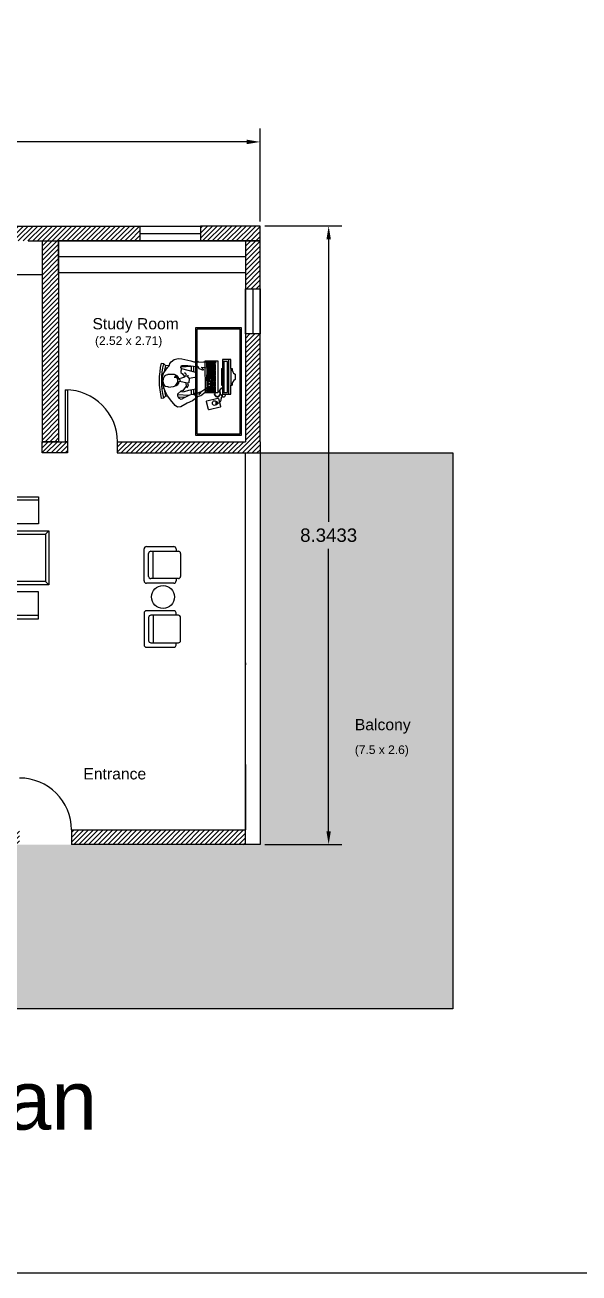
# Model space of a CAD drawing. Header units: inches. Extents: x 36.2 to 74.1, y 18.2 to 51.9.
# Drawn here: x 50.97 to 58.45, y 18.23 to 35.07 of the extents above; entities that cross this region are included whole.
import ezdxf

# ---------------------------------------------------------------- set-up
doc = ezdxf.new("R2010")
doc.units = ezdxf.units.IN
doc.header["$MEASUREMENT"] = 0
doc.layers.add('Doors', color=12, linetype='Continuous')
doc.layers.add('Windows', color=170, linetype='Continuous')
doc.styles.get("Standard").update_dxf_attribs({"font": 'arial.ttf'})
doc.dimstyles.get("Standard").update_dxf_attribs({"dimtxt": 0.18, "dimasz": 0.18, "dimexe": 0.18, "dimexo": 0.0625, "dimgap": 0.09, "dimtad": 0, "dimtih": 1, "dimtoh": 1, "dimdec": 4, "dimzin": 0, "dimdsep": 46, "dimtxsty": 'Standard', "dimcen": 0.09, "dimadec": 0, "dimazin": 0, "dimtfac": 1, "dimtdec": 4, "dimtofl": 0, "dimtmove": 0, "dimatfit": 3, "dimfxl": 1, "dimtolj": 1, "dimtzin": 0, "dimarcsym": 0})

# ---------------------------------------------------------------- blocks, each defined once
blk = doc.blocks.new('*D2')
at = {"color": 0, "lineweight": -2, "transparency": 16777216}
for p, q in [((41.072, 32.416), (41.072, 33.668)), ((54.142, 32.416), (54.142, 33.668)), ((41.252, 33.488), (47.083, 33.488)), ((53.962, 33.488), (48.131, 33.488))]:
    blk.add_line(p, q, dxfattribs=at)
at = {"color": 0, "transparency": 16777216}
for points in [[(41.252, 33.518), (41.252, 33.458), (41.072, 33.488)], [(53.962, 33.518), (53.962, 33.458), (54.142, 33.488)]]:
    blk.add_solid(points, dxfattribs=at)
at = {"layer": 'Defpoints', "color": 0, "transparency": 16777216}
for p in [(54.142, 33.488), (41.072, 32.354), (54.142, 32.354)]:
    blk.add_point(p, dxfattribs=at)
at = {"color": 0, "transparency": 16777216, "insert": (47.607, 33.488), "char_height": 0.18, "attachment_point": 5}
blk.add_mtext('\\A1;13.0702', dxfattribs=at)
blk = doc.blocks.new('*D3')
at = {"color": 0, "lineweight": -2, "transparency": 16777216}
for p, q in [((54.205, 32.354), (55.247, 32.354)), ((55.067, 32.174), (55.067, 28.364)), ((55.067, 24.19), (55.067, 28)), ((54.205, 24.01), (55.247, 24.01))]:
    blk.add_line(p, q, dxfattribs=at)
at = {"color": 0, "transparency": 16777216}
for points in [[(55.037, 32.174), (55.097, 32.174), (55.067, 32.354)], [(55.037, 24.19), (55.097, 24.19), (55.067, 24.01)]]:
    blk.add_solid(points, dxfattribs=at)
at = {"layer": 'Defpoints', "color": 0, "transparency": 16777216}
for p in [(54.142, 32.354), (54.142, 24.01), (55.067, 24.01)]:
    blk.add_point(p, dxfattribs=at)
at = {"color": 0, "transparency": 16777216, "insert": (55.067, 28.182), "char_height": 0.18, "attachment_point": 5}
blk.add_mtext('\\A1;8.3433', dxfattribs=at)
blk = doc.blocks.new('armchair 2')
for p, q in [((-779, 445), (-779, -222)), ((56, 501), (-723, 501)), ((-667, 334), (-667, -334)), ((-56, 389), (-612, 389)), ((0, -334), (0, 334)), ((111, -222), (111, 445)), ((779, -222), (779, 445)), ((834, 501), (1613, 501)), ((890, -334), (890, 334)), ((946, 389), (1502, 389)), ((1557, 334), (1557, -334)), ((1669, 445), (1669, -222)), ((0, 278), (-667, 278)), ((890, 278), (1557, 278)), ((-723, -278), (-667, -278)), ((0, -278), (56, -278)), ((890, -278), (834, -278)), ((1613, -278), (1557, -278)), ((-612, -389), (-56, -389)), ((1502, -389), (946, -389))]:
    blk.add_line(p, q)
blk.add_circle((445, 39), 278)
for centre, start, end in [((-723, 445), 90, 180), ((-612, 334), 90, 180), ((-56, 334), 0, 90), ((56, 445), 0, 90), ((834, 445), 90, 180), ((946, 334), 90, 180), ((1502, 334), 0, 90), ((1613, 445), 0, 90), ((-723, -222), 180, 270), ((56, -222), 270, 0), ((834, -222), 180, 270), ((1613, -222), 270, 0), ((-612, -334), 180, 270), ((-56, -334), 270, 0), ((946, -334), 180, 270), ((1502, -334), 270, 0)]:
    blk.add_arc(centre, 55.6, start, end)
blk = doc.blocks.new('6 Person Rec 01')
for p, q in [((-854, 1463), (-854, 1868)), ((-350, 1950), (-400, 2000)), ((400, 2000), (350, 1950)), ((853, 1463), (853, 1868)), ((-854, 806), (-854, 1211)), ((853, 806), (853, 1211)), ((-854, 152), (-854, 556)), ((853, 152), (853, 556)), ((-400, 0), (-350, 50)), ((400, 0), (350, 50))]:
    blk.add_line(p, q)
for points in [[(-503, 1868), (-904, 1868), (-904, 1463), (-503, 1463)], [(-400, 2000), (400, 2000), (400, 0), (-400, 0)], [(-350, 1950), (350, 1950), (350, 50), (-350, 50)], [(503, 1868), (903, 1868), (903, 1463), (503, 1463)], [(-503, 1211), (-904, 1211), (-904, 806), (-503, 806)], [(503, 1211), (903, 1211), (903, 806), (503, 806)], [(-503, 556), (-904, 556), (-904, 152), (-503, 152)], [(503, 556), (903, 556), (903, 152), (503, 152)]]:
    blk.add_lwpolyline(points, close=True)

msp = doc.modelspace()

# ---------------------------------------------------------------- hatches: boundary and pattern name
h = msp.add_hatch()
h.set_pattern_fill('ANSI31', color=256, scale=0.37)
h.set_pattern_definition([(45, (0.5055, -1.34268), (-0.03270369, 0.03270369), [])])
h.paths.add_polyline_path([(44.90512, 25.97303), (46.1318, 25.97303), (46.1318, 26.17303), (44.90512, 26.17303), (44.90512, 26.53611), (44.70512, 26.53611), (44.70512, 26.46538), (44.70512, 24.2072), (44.10841, 24.2072), (44.10841, 24.01027), (46.2611, 24.01027), (46.2611, 24.2072), (44.90512, 24.2072)])
h.paths.add_polyline_path([(41.27217, 25.58221), (41.27217, 26.56551), (41.07217, 26.56551), (41.07217, 25.37208), (41.07217, 24.01027), (41.27217, 24.01027), (42.98865, 24.01027), (42.98865, 24.2072), (41.27217, 24.2072)])
h.paths.add_polyline_path([(48.4773, 32.3536), (42.99613, 32.3536), (41.07217, 32.3536), (41.07217, 32.1536), (44.70512, 32.1536), (45.26986, 32.1536), (47.45122, 32.1536), (48.01596, 32.1536), (48.4773, 32.1536)])
h.paths.add_polyline_path([(52.52352, 32.3536), (49.639, 32.3536), (49.639, 32.1536), (51.19888, 32.1536), (51.19888, 29.44158), (51.15515, 29.44158), (51.15515, 29.44226), (51.19795, 29.44226), (51.42235, 29.44226), (51.42235, 32.1536), (52.52352, 32.1536)])
h.paths.add_polyline_path([(54.14235, 32.3536), (53.33504, 32.3536), (53.33504, 32.1536), (54.14235, 32.1536)])
h.paths.add_polyline_path([(54.14235, 32.1536), (53.94235, 32.1536), (53.94235, 31.50607), (54.14235, 31.50607)])
h.paths.add_polyline_path([(54.14235, 30.89954), (53.94235, 30.89954), (53.94235, 29.44226), (52.21356, 29.44226), (52.21356, 29.29216), (53.94235, 29.29216), (54.14235, 29.29216), (54.14235, 29.44226)])
h.paths.add_polyline_path([(47.71298, 26.17303), (46.80352, 26.17303), (46.80352, 25.97303), (46.8318, 25.97303), (47.269, 25.97303), (47.269, 24.2072), (46.89947, 24.2072), (46.89947, 24.01027), (48.76877, 24.01027), (48.76877, 24.2072), (47.50939, 24.2072), (47.50939, 25.97303), (47.71298, 25.97303)])
h.paths.add_polyline_path([(47.65122, 30.14783), (47.65122, 32.1536), (47.45122, 32.1536), (47.45122, 30.20168), (47.45122, 30.05533), (47.45122, 29.94783), (47.45122, 29.03671), (47.45122, 27.73408), (47.65122, 27.73408), (47.65122, 29.03671)], flags=17)
h.paths.add_polyline_path([(44.90512, 27.565), (44.70512, 27.565), (44.70512, 27.20783), (44.90512, 27.20783)])
h.paths.add_polyline_path([(50.89469, 24.01027), (50.89469, 24.2072), (50.39774, 24.2072), (50.39774, 25.97303), (50.39774, 26.17303), (48.3847, 26.17303), (48.3847, 25.97303), (50.19774, 25.97303), (50.19774, 24.2072), (49.65678, 24.2072), (49.65678, 24.01027)])
h.paths.add_polyline_path([(51.59469, 24.2072), (51.59469, 24.01027), (53.94235, 24.01027), (53.94235, 24.2072)])
at = {"true_color": 0xafd9aa}
h = msp.add_hatch(color=9, dxfattribs=at)
h.dxf.hatch_style = 1
h.paths.add_polyline_path([(56.74235, 29.29216), (54.14235, 29.29216), (54.14235, 24.01027), (53.94235, 24.01027), (48.14235, 24.01027), (48.14235, 21.79216), (56.74235, 21.79216)])
h.paths.add_polyline_path([(54.63851, 27.99525), (55.49762, 27.99525), (55.49762, 28.36617), (54.63851, 28.36617)], flags=24)
at = {"layer": 'Doors'}
h = msp.add_hatch(dxfattribs=at)
h.set_pattern_fill('ANSI31', color=0, scale=0.36)
h.set_pattern_definition([(45, (0.5055, 2.088256), (-0.031819805, 0.031819805), [])])
h.paths.add_polyline_path([(51.544, 29.29216), (51.544, 29.44226), (51.19795, 29.44226), (51.19795, 29.29216)])

# ---------------------------------------------------------------- linework, layer by layer
for p, q in [((54.14235, 32.3536), (53.33504, 32.3536)), ((54.14235, 32.1536), (54.14235, 32.3536)), ((51.19795, 32.1536), (51.19795, 29.44226)), ((53.94235, 32.1536), (53.94235, 29.44226)), ((53.94235, 31.93715), (51.42235, 31.93715)), ((50.81186, 31.70049), (51.19795, 31.70049)), ((52.80658, 30.5044), (52.83674, 30.49737)), ((52.83674, 30.49737), (52.86283, 30.47203)), ((52.86283, 30.47203), (52.91811, 30.47581)), ((52.91811, 30.47581), (52.92397, 30.50069)), ((52.92397, 30.50069), (52.94171, 30.52348)), ((52.94171, 30.52348), (52.98255, 30.55438)), ((52.98255, 30.55438), (53.03563, 30.56465)), ((53.03563, 30.56465), (53.08536, 30.56177)), ((53.07209, 30.44681), (53.08096, 30.47326)), ((53.08096, 30.47326), (53.16511, 30.47071)), ((53.08536, 30.56177), (53.20776, 30.53616)), ((53.20776, 30.53616), (53.2477, 30.51967)), ((53.2477, 30.51967), (53.27442, 30.52159)), ((53.27918, 30.48535), (53.29736, 30.51786)), ((53.28485, 30.46639), (53.27918, 30.48535)), ((53.30339, 30.52367), (53.27994, 30.52199)), ((53.30845, 30.51328), (53.30339, 30.52367)), ((53.37714, 30.51607), (53.30845, 30.51328)), ((53.43314, 30.51579), (53.37714, 30.51607)), ((53.40208, 30.53274), (53.57252, 30.53302)), ((53.40278, 30.10313), (53.40208, 30.53274)), ((53.51112, 30.51979), (53.42321, 30.51964)), ((53.42321, 30.51964), (53.42363, 30.25871)), ((53.42434, 30.51872), (53.43967, 30.51875)), ((53.42441, 30.47731), (53.42434, 30.51872)), ((53.42438, 30.49704), (53.43971, 30.49707)), ((53.45765, 30.47793), (53.42441, 30.47731)), ((53.42441, 30.47536), (53.43974, 30.47539)), ((53.42445, 30.45562), (53.42441, 30.47536)), ((53.43881, 30.49684), (53.43314, 30.51579)), ((53.44569, 30.49088), (53.43881, 30.49684)), ((53.43967, 30.51875), (53.43978, 30.45565)), ((53.45769, 30.51872), (53.4423, 30.5187)), ((53.4423, 30.5187), (53.44236, 30.48002)), ((53.44235, 30.46257), (53.44232, 30.47791)), ((53.44236, 30.48002), (53.45775, 30.48005)), ((53.44876, 30.4782), (53.44569, 30.49088)), ((53.46024, 30.46827), (53.44876, 30.4782)), ((53.45775, 30.48005), (53.45769, 30.51872)), ((53.45771, 30.44522), (53.46022, 30.48634)), ((53.47551, 30.51878), (53.4601, 30.51875)), ((53.4601, 30.51875), (53.46015, 30.48813)), ((53.46015, 30.48813), (53.47556, 30.48816)), ((53.46022, 30.48634), (53.47556, 30.48637)), ((53.47556, 30.48816), (53.47551, 30.51878)), ((53.47556, 30.48637), (53.47758, 30.46028)), ((53.47753, 30.49299), (53.49286, 30.49301)), ((53.47756, 30.47765), (53.47753, 30.49299)), ((53.49289, 30.47768), (53.47756, 30.47765)), ((53.49272, 30.51881), (53.47757, 30.51878)), ((53.47757, 30.51878), (53.47761, 30.49485)), ((53.47761, 30.49485), (53.49276, 30.49487)), ((53.49276, 30.49487), (53.49272, 30.51881)), ((53.49297, 30.42555), (53.49481, 30.51876)), ((53.49481, 30.51876), (53.51014, 30.51878)), ((53.51016, 30.50345), (53.49483, 30.50343)), ((53.49483, 30.50138), (53.51017, 30.50141)), ((53.49486, 30.48401), (53.51019, 30.48403)), ((53.51014, 30.51878), (53.51019, 30.48608)), ((53.51019, 30.48403), (53.51022, 30.4687)), ((53.51155, 30.25886), (53.51112, 30.51979)), ((53.52, 30.51982), (53.53738, 30.51985)), ((53.52003, 30.50245), (53.52, 30.51982)), ((53.53741, 30.50248), (53.52003, 30.50245)), ((53.53747, 30.48511), (53.52009, 30.48509)), ((53.52009, 30.48509), (53.52021, 30.41558)), ((53.52103, 30.5188), (53.53636, 30.51883)), ((53.52105, 30.50347), (53.52103, 30.5188)), ((53.53638, 30.5035), (53.52105, 30.50347)), ((53.52114, 30.48405), (53.53647, 30.48408)), ((53.52125, 30.41659), (53.52114, 30.48405)), ((53.53636, 30.51883), (53.53638, 30.5035)), ((53.53647, 30.48408), (53.53658, 30.41662)), ((53.53738, 30.51985), (53.53741, 30.50248)), ((53.53759, 30.41561), (53.53747, 30.48511)), ((53.57252, 30.53302), (53.57322, 30.10341)), ((53.65074, 30.52727), (53.65142, 30.10941)), ((53.71285, 30.5538), (53.71362, 30.08309)), ((52.83636, 30.37178), (52.82031, 30.32545)), ((52.82031, 30.32545), (52.82218, 30.23954)), ((52.84831, 30.32531), (52.83333, 30.29412)), ((52.86954, 30.41934), (52.83636, 30.37178)), ((52.87309, 30.34), (52.84831, 30.32531)), ((52.86494, 30.44113), (52.89318, 30.44306)), ((52.91572, 30.46568), (52.86954, 30.41934)), ((52.89206, 30.34567), (52.87309, 30.34)), ((52.89802, 30.35255), (52.89206, 30.34567)), ((52.92847, 30.34828), (52.89802, 30.35255)), ((52.91713, 30.47164), (52.91572, 30.46568)), ((52.98405, 30.34861), (52.92847, 30.34828)), ((53.00987, 30.32558), (52.98145, 30.31627)), ((52.98145, 30.31627), (53.01078, 30.31293)), ((53.02211, 30.33351), (52.98405, 30.34861)), ((52.99591, 30.34274), (53.00987, 30.32558)), ((53.01078, 30.31293), (53.0228, 30.29744)), ((53.0388, 30.31104), (53.02211, 30.33351)), ((53.02839, 30.31837), (53.0376, 30.29142)), ((53.04502, 30.28796), (53.0388, 30.31104)), ((53.04615, 30.29867), (53.08653, 30.30587)), ((53.07365, 30.39529), (53.07075, 30.37572)), ((53.07075, 30.37572), (53.09569, 30.35816)), ((53.08633, 30.42847), (53.07209, 30.44681)), ((53.08006, 30.42587), (53.07365, 30.39529)), ((53.075, 30.45548), (53.21257, 30.46488)), ((53.27465, 30.37945), (53.08633, 30.42847)), ((53.08653, 30.30587), (53.12432, 30.31935)), ((53.09569, 30.35816), (53.11498, 30.32943)), ((53.13868, 30.3591), (53.12246, 30.37514)), ((53.12432, 30.31935), (53.12998, 30.33051)), ((53.12998, 30.33051), (53.15124, 30.33419)), ((53.1465, 30.3403), (53.13868, 30.3591)), ((53.15124, 30.33419), (53.18201, 30.29553)), ((53.16511, 30.47071), (53.28231, 30.45762)), ((53.16563, 30.31371), (53.1722, 30.34215)), ((53.2585, 30.30963), (53.18614, 30.29798)), ((53.21257, 30.46408), (53.21268, 30.39558)), ((53.24355, 30.46195), (53.24367, 30.38752)), ((53.27476, 30.31316), (53.2585, 30.30963)), ((53.27453, 30.45849), (53.27511, 30.10195)), ((53.28231, 30.45762), (53.30128, 30.46329)), ((53.30128, 30.46329), (53.31429, 30.43196)), ((53.31429, 30.43196), (53.36525, 30.41196)), ((53.35453, 30.44131), (53.35391, 30.44987)), ((53.35391, 30.44987), (53.44495, 30.44135)), ((53.37978, 30.41946), (53.35453, 30.44131)), ((53.36525, 30.41196), (53.3781, 30.41288)), ((53.3781, 30.41288), (53.37978, 30.41946)), ((53.43978, 30.45565), (53.42445, 30.45562)), ((53.43979, 30.45355), (53.42448, 30.45352)), ((53.42448, 30.45352), (53.42465, 30.34944)), ((53.42462, 30.34763), (53.43995, 30.34765)), ((53.42469, 30.30622), (53.42462, 30.34763)), ((53.42465, 30.34944), (53.43996, 30.34947)), ((53.43998, 30.32792), (53.42465, 30.32789)), ((53.42466, 30.32596), (53.43999, 30.32598)), ((53.44002, 30.30624), (53.42469, 30.30622)), ((53.42469, 30.30418), (53.45793, 30.30622)), ((53.43996, 30.34947), (53.43979, 30.45355)), ((53.43995, 30.34765), (53.44002, 30.30624)), ((53.44002, 30.3042), (53.44006, 30.27995)), ((53.45768, 30.4626), (53.44235, 30.46257)), ((53.44238, 30.4452), (53.44235, 30.46053)), ((53.45771, 30.44522), (53.44238, 30.4452)), ((53.44238, 30.44315), (53.45771, 30.44318)), ((53.45774, 30.42785), (53.4424, 30.42782)), ((53.44244, 30.4084), (53.45777, 30.40843)), ((53.45779, 30.39309), (53.44246, 30.39307)), ((53.44255, 30.34094), (53.44246, 30.39103)), ((53.45782, 30.37572), (53.44249, 30.37569)), ((53.45785, 30.35834), (53.44252, 30.35832)), ((53.45788, 30.34097), (53.44255, 30.34094)), ((53.4426, 30.30619), (53.44255, 30.3389)), ((53.45791, 30.32359), (53.44257, 30.32357)), ((53.44301, 30.30421), (53.44268, 30.25985)), ((53.45785, 30.30423), (53.44301, 30.30421)), ((53.44403, 30.45419), (53.46498, 30.46216)), ((53.44495, 30.44135), (53.44403, 30.45419)), ((53.45771, 30.44318), (53.45793, 30.30622)), ((53.45785, 30.3563), (53.45788, 30.34097)), ((53.45789, 30.27752), (53.45785, 30.30423)), ((53.46498, 30.46216), (53.46024, 30.46827)), ((53.47558, 30.47104), (53.46025, 30.47101)), ((53.46025, 30.46897), (53.47558, 30.46899)), ((53.46028, 30.45159), (53.47561, 30.45162)), ((53.46031, 30.43626), (53.46028, 30.45159)), ((53.47564, 30.43628), (53.46031, 30.43626)), ((53.46051, 30.31258), (53.46031, 30.43626)), ((53.47567, 30.41891), (53.46033, 30.41888)), ((53.46034, 30.41684), (53.47567, 30.41686)), ((53.47569, 30.40153), (53.46036, 30.40151)), ((53.47572, 30.38416), (53.46039, 30.38413)), ((53.46042, 30.36471), (53.47575, 30.36474)), ((53.47578, 30.34941), (53.46045, 30.34938)), ((53.47581, 30.33203), (53.46048, 30.332)), ((53.46053, 30.29725), (53.46051, 30.31258)), ((53.47558, 30.46899), (53.47578, 30.34941)), ((53.47578, 30.34941), (53.47581, 30.32998)), ((53.47581, 30.32998), (53.47787, 30.28652)), ((53.49314, 30.31925), (53.47632, 30.31922)), ((53.49292, 30.4603), (53.47758, 30.46028)), ((53.47759, 30.45823), (53.49292, 30.45826)), ((53.49294, 30.44293), (53.47761, 30.4429)), ((53.49297, 30.42555), (53.47764, 30.42553)), ((53.493, 30.40818), (53.47767, 30.40815)), ((53.47767, 30.40611), (53.493, 30.40613)), ((53.49303, 30.3908), (53.4777, 30.39078)), ((53.49306, 30.37342), (53.47773, 30.3734)), ((53.49308, 30.35605), (53.47775, 30.35602)), ((53.47776, 30.35398), (53.49309, 30.354)), ((53.47781, 30.32127), (53.47776, 30.35398)), ((53.47778, 30.3366), (53.49312, 30.33663)), ((53.49314, 30.3213), (53.47781, 30.32127)), ((53.49298, 30.42351), (53.49509, 30.34705)), ((53.49306, 30.37138), (53.49308, 30.35605)), ((53.49309, 30.354), (53.49314, 30.3213)), ((53.49314, 30.31925), (53.4932, 30.28654)), ((53.49489, 30.46663), (53.51022, 30.46666)), ((53.51025, 30.45133), (53.49492, 30.4513)), ((53.49492, 30.44926), (53.51025, 30.44928)), ((53.51028, 30.43395), (53.49494, 30.43392)), ((53.49497, 30.41655), (53.49495, 30.43188)), ((53.5103, 30.41657), (53.49497, 30.41655)), ((53.49498, 30.4145), (53.51031, 30.41453)), ((53.495, 30.39917), (53.49498, 30.4145)), ((53.51033, 30.3992), (53.495, 30.39917)), ((53.495, 30.39713), (53.51034, 30.39715)), ((53.49503, 30.37975), (53.51036, 30.37978)), ((53.51039, 30.36445), (53.49506, 30.36442)), ((53.49506, 30.36238), (53.51039, 30.3624)), ((53.49509, 30.345), (53.51042, 30.34503)), ((53.49517, 30.29492), (53.49509, 30.345)), ((53.49512, 30.32763), (53.51045, 30.32765)), ((53.51047, 30.31232), (53.49514, 30.31229)), ((53.49515, 30.31025), (53.51048, 30.31027)), ((53.51022, 30.46666), (53.51028, 30.43395)), ((53.51028, 30.43191), (53.51033, 30.3992)), ((53.51042, 30.34503), (53.51045, 30.32969)), ((53.51045, 30.32765), (53.51047, 30.31232)), ((53.51048, 30.31027), (53.5105, 30.29494)), ((53.52021, 30.41558), (53.53759, 30.41561)), ((53.5376, 30.4062), (53.52022, 30.40617)), ((53.52022, 30.40617), (53.52033, 30.33667)), ((53.52033, 30.33667), (53.53771, 30.3367)), ((53.53773, 30.32849), (53.52035, 30.32846)), ((53.52035, 30.32846), (53.52046, 30.25895)), ((53.53649, 30.46874), (53.52116, 30.46872)), ((53.53652, 30.45137), (53.52119, 30.45134)), ((53.52122, 30.43192), (53.53655, 30.43195)), ((53.53658, 30.41662), (53.52125, 30.41659)), ((53.52127, 30.40514), (53.5366, 30.40516)), ((53.52132, 30.37243), (53.52127, 30.40514)), ((53.53662, 30.38983), (53.52129, 30.38981)), ((53.53665, 30.37246), (53.52132, 30.37243)), ((53.52137, 30.33768), (53.52132, 30.37039)), ((53.53668, 30.35508), (53.52135, 30.35505)), ((53.53671, 30.3377), (53.52137, 30.33768)), ((53.52139, 30.32742), (53.53672, 30.32745)), ((53.52142, 30.31209), (53.52139, 30.32742)), ((53.52142, 30.31005), (53.53675, 30.31007)), ((53.52144, 30.29471), (53.52142, 30.31005)), ((53.5366, 30.40516), (53.53665, 30.37246)), ((53.53665, 30.37041), (53.53671, 30.3377)), ((53.53672, 30.32745), (53.53678, 30.29474)), ((53.53771, 30.3367), (53.5376, 30.4062)), ((53.53784, 30.25898), (53.53773, 30.32849)), ((53.62023, 30.42981), (53.63528, 30.42984)), ((53.62023, 30.42981), (53.6206, 30.20677)), ((53.63528, 30.42984), (53.63584, 30.08296)), ((53.74566, 30.43002), (53.76476, 30.43005)), ((53.74566, 30.43002), (53.74602, 30.21026)), ((53.80362, 30.35355), (53.80374, 30.28363)), ((52.82218, 30.23954), (52.8323, 30.18864)), ((52.83333, 30.29412), (52.82937, 30.25941)), ((52.82937, 30.25941), (52.83856, 30.22135)), ((52.8323, 30.18864), (52.85359, 30.13209)), ((52.83856, 30.22135), (52.8577, 30.19477)), ((52.8577, 30.19477), (52.89274, 30.18653)), ((52.89274, 30.18653), (52.90574, 30.18531)), ((52.90574, 30.18531), (52.90605, 30.18103)), ((52.90605, 30.18103), (52.93802, 30.18548)), ((52.93802, 30.18548), (52.97428, 30.19024)), ((52.97428, 30.19024), (53.01008, 30.20142)), ((53.0103, 30.21843), (52.99506, 30.2028)), ((53.01008, 30.20142), (53.03287, 30.21382)), ((53.02476, 30.2449), (53.0103, 30.21843)), ((53.0228, 30.29744), (53.02798, 30.27602)), ((53.02798, 30.27602), (53.02476, 30.2449)), ((53.03287, 30.21382), (53.04648, 30.23416)), ((53.04227, 30.24671), (53.03483, 30.22873)), ((53.06467, 30.28064), (53.04502, 30.28796)), ((53.04648, 30.23416), (53.04946, 30.25803)), ((53.04946, 30.25803), (53.06679, 30.27041)), ((53.15618, 30.23559), (53.05993, 30.25663)), ((53.06679, 30.27041), (53.06467, 30.28064)), ((53.11888, 30.15547), (53.09686, 30.13237)), ((53.14212, 30.19156), (53.11888, 30.15547)), ((53.11905, 30.12321), (53.18039, 30.13838)), ((53.13904, 30.23436), (53.14212, 30.19156)), ((53.17118, 30.20655), (53.15468, 30.16665)), ((53.17744, 30.23927), (53.15618, 30.23559)), ((53.16092, 30.22948), (53.17118, 30.20655)), ((53.18201, 30.29553), (53.17744, 30.23927)), ((53.18039, 30.13838), (53.27501, 30.15914)), ((53.21309, 30.14556), (53.2132, 30.07844)), ((53.24405, 30.15235), (53.24417, 30.08119)), ((53.39703, 30.14966), (53.35589, 30.12304)), ((53.41737, 30.16618), (53.39703, 30.14966)), ((53.3998, 30.11114), (53.44109, 30.16573)), ((53.4342, 30.17169), (53.416, 30.15532)), ((53.416, 30.15532), (53.41737, 30.16618)), ((53.44179, 30.2509), (53.42343, 30.25087)), ((53.42343, 30.25087), (53.42351, 30.19807)), ((53.42351, 30.19807), (53.44188, 30.1981)), ((53.51203, 30.18918), (53.42358, 30.18904)), ((53.42358, 30.18904), (53.4237, 30.118)), ((53.42363, 30.25871), (53.51155, 30.25886)), ((53.42473, 30.27993), (53.42469, 30.30418)), ((53.44006, 30.27995), (53.42473, 30.27993)), ((53.42473, 30.27817), (53.44007, 30.2782)), ((53.42476, 30.25985), (53.42473, 30.27817)), ((53.4401, 30.25988), (53.42476, 30.25985)), ((53.42493, 30.24951), (53.44027, 30.24953)), ((53.42496, 30.23418), (53.42493, 30.24951)), ((53.45798, 30.23219), (53.42496, 30.23418)), ((53.42496, 30.23213), (53.44029, 30.23216)), ((53.42502, 30.19942), (53.42496, 30.23213)), ((53.44032, 30.21683), (53.42499, 30.2168)), ((53.44035, 30.19945), (53.42502, 30.19942)), ((53.44069, 30.18748), (53.42534, 30.18746)), ((53.42534, 30.18746), (53.4254, 30.15466)), ((53.4254, 30.15466), (53.44074, 30.15469)), ((53.42543, 30.15265), (53.44076, 30.15268)), ((53.42545, 30.13732), (53.42543, 30.15265)), ((53.44078, 30.13734), (53.42545, 30.13732)), ((53.44109, 30.16573), (53.4342, 30.17169)), ((53.44007, 30.2782), (53.4401, 30.25988)), ((53.44035, 30.19945), (53.44179, 30.2509)), ((53.44074, 30.15469), (53.44069, 30.18748)), ((53.44182, 30.23318), (53.459, 30.23321)), ((53.45903, 30.21583), (53.44185, 30.21581)), ((53.44188, 30.1981), (53.44185, 30.21581)), ((53.44265, 30.27519), (53.45799, 30.27521)), ((53.458, 30.21685), (53.44267, 30.21683)), ((53.45801, 30.25988), (53.44268, 30.25985)), ((53.44274, 30.18743), (53.493, 30.18751)), ((53.44279, 30.15472), (53.44274, 30.18743)), ((53.44276, 30.17005), (53.49303, 30.17014)), ((53.49305, 30.1548), (53.44279, 30.15472)), ((53.44282, 30.13735), (53.44279, 30.15268)), ((53.49308, 30.13743), (53.44282, 30.13735)), ((53.44305, 30.27749), (53.45789, 30.27752)), ((53.45798, 30.23219), (53.458, 30.21685)), ((53.45799, 30.27521), (53.45801, 30.25988)), ((53.45807, 30.18746), (53.45809, 30.17212)), ((53.4581, 30.17008), (53.46039, 30.13738)), ((53.459, 30.23321), (53.45903, 30.21583)), ((53.47586, 30.29728), (53.46053, 30.29725)), ((53.46056, 30.29564), (53.4758, 30.29567)), ((53.46062, 30.25983), (53.46056, 30.2953)), ((53.4932, 30.25988), (53.46062, 30.25983)), ((53.4758, 30.29567), (53.47582, 30.28463)), ((53.47582, 30.28463), (53.49316, 30.28465)), ((53.51189, 30.25086), (53.47642, 30.2508)), ((53.47642, 30.2508), (53.4765, 30.19828)), ((53.4765, 30.19828), (53.51198, 30.19834)), ((53.47757, 30.24959), (53.4929, 30.24962)), ((53.47765, 30.19951), (53.47757, 30.24959)), ((53.4776, 30.23222), (53.51062, 30.23227)), ((53.47763, 30.21484), (53.49296, 30.21487)), ((53.49299, 30.19954), (53.47765, 30.19951)), ((53.47772, 30.15478), (53.47767, 30.18749)), ((53.47775, 30.1374), (53.47773, 30.15274)), ((53.47784, 30.30185), (53.49317, 30.30188)), ((53.4932, 30.28654), (53.47787, 30.28652)), ((53.4929, 30.24962), (53.49299, 30.19954)), ((53.493, 30.18751), (53.49305, 30.1548)), ((53.49306, 30.15276), (53.49308, 30.13743)), ((53.49316, 30.28465), (53.4932, 30.26022)), ((53.49515, 30.18752), (53.51049, 30.18754)), ((53.49518, 30.17218), (53.49515, 30.18752)), ((53.5105, 30.29494), (53.49517, 30.29492)), ((53.4952, 30.27754), (53.49517, 30.29287)), ((53.51051, 30.17221), (53.49518, 30.17218)), ((53.49526, 30.12006), (53.49518, 30.17014)), ((53.51053, 30.27757), (53.4952, 30.27754)), ((53.49523, 30.26017), (53.4952, 30.2755)), ((53.51054, 30.15483), (53.49521, 30.15481)), ((53.49521, 30.15276), (53.51054, 30.15279)), ((53.51056, 30.26019), (53.49523, 30.26017)), ((53.49526, 30.24962), (53.51059, 30.24965)), ((53.49532, 30.21487), (53.51065, 30.2149)), ((53.51067, 30.19956), (53.49534, 30.19954)), ((53.51049, 30.18754), (53.51057, 30.13746)), ((53.51051, 30.2929), (53.51056, 30.26019)), ((53.51059, 30.24965), (53.51062, 30.23432)), ((53.51062, 30.23227), (53.51064, 30.21694)), ((53.51065, 30.2149), (53.51067, 30.19956)), ((53.51198, 30.19834), (53.51189, 30.25086)), ((53.51215, 30.11815), (53.51203, 30.18918)), ((53.52046, 30.25895), (53.53784, 30.25898)), ((53.53785, 30.25083), (53.52046, 30.2508)), ((53.52046, 30.2508), (53.52054, 30.19853)), ((53.52054, 30.19853), (53.53793, 30.19856)), ((53.53795, 30.18899), (53.52056, 30.18897)), ((53.52056, 30.18897), (53.52067, 30.11805)), ((53.52145, 30.29267), (53.53678, 30.29269)), ((53.5215, 30.25996), (53.52145, 30.29267)), ((53.5368, 30.27736), (53.52147, 30.27734)), ((53.53683, 30.25999), (53.5215, 30.25996)), ((53.52152, 30.24967), (53.53685, 30.24969)), ((53.5216, 30.19958), (53.52152, 30.24967)), ((53.52155, 30.23229), (53.53688, 30.23231)), ((53.52157, 30.21491), (53.53691, 30.21494)), ((53.53693, 30.19961), (53.5216, 30.19958)), ((53.5297, 30.18353), (53.52719, 30.18352)), ((53.52719, 30.18352), (53.5272, 30.17546)), ((53.5272, 30.17546), (53.52972, 30.17547)), ((53.52974, 30.16087), (53.52723, 30.16087)), ((53.52723, 30.16087), (53.52724, 30.15281)), ((53.52724, 30.15281), (53.52975, 30.15281)), ((53.52978, 30.13724), (53.52726, 30.13724)), ((53.52726, 30.13724), (53.52728, 30.12918)), ((53.5297, 30.18353), (53.5297, 30.17547)), ((53.52975, 30.15281), (53.52974, 30.16087)), ((53.52979, 30.12918), (53.52978, 30.13724)), ((53.53678, 30.29269), (53.53683, 30.25999)), ((53.53685, 30.24969), (53.53693, 30.19961)), ((53.53793, 30.19856), (53.53785, 30.25083)), ((53.53806, 30.11808), (53.53795, 30.18899)), ((53.6206, 30.20677), (53.63564, 30.20679)), ((53.74603, 30.20697), (53.76512, 30.20701)), ((52.8375, 30.03278), (52.80736, 30.02566)), ((52.8635, 30.0582), (52.8375, 30.03278)), ((52.85359, 30.13209), (52.8836, 30.07401)), ((52.89697, 30.05602), (52.8635, 30.0582)), ((52.87616, 30.08841), (52.86551, 30.08911)), ((52.8836, 30.07401), (52.89381, 30.06027)), ((52.93366, 30.00663), (52.89697, 30.05602)), ((52.99489, 29.93359), (52.93366, 30.00663)), ((53.03109, 30.08892), (53.07162, 30.1241)), ((53.0311, 30.05881), (53.03109, 30.08892)), ((53.18002, 30.06865), (53.03109, 30.07834)), ((53.04396, 30.02962), (53.0311, 30.05881)), ((53.12364, 30.04128), (53.03632, 30.04696)), ((53.07534, 30.01251), (53.04396, 30.02962)), ((53.07162, 30.1241), (53.07942, 30.13542)), ((53.11449, 30.03684), (53.07534, 30.01251)), ((53.07942, 30.13542), (53.08493, 30.11861)), ((53.08493, 30.11861), (53.11905, 30.12321)), ((53.09686, 30.13237), (53.08814, 30.1339)), ((53.1873, 30.07219), (53.11449, 30.03684)), ((53.22941, 29.99563), (53.15645, 29.96242)), ((53.2254, 30.08138), (53.1873, 30.07219)), ((53.2407, 30.07818), (53.2254, 30.08138)), ((53.26413, 30.02179), (53.22941, 29.99563)), ((53.25691, 30.09226), (53.2407, 30.07818)), ((53.27557, 30.1022), (53.25691, 30.09226)), ((53.27523, 30.02876), (53.26413, 30.02179)), ((53.26487, 30.07132), (53.26992, 30.09104)), ((53.27467, 30.05481), (53.26487, 30.07132)), ((53.29227, 30.04962), (53.27467, 30.05481)), ((53.28506, 30.08998), (53.27557, 30.1022)), ((53.27839, 30.03075), (53.29503, 30.04122)), ((53.29944, 30.09962), (53.28506, 30.08998)), ((53.29503, 30.04122), (53.2964, 30.05207)), ((53.2964, 30.05207), (53.34275, 30.06616)), ((53.32024, 30.10972), (53.29944, 30.09962)), ((53.32039, 30.08623), (53.31597, 30.07173)), ((53.33294, 30.11278), (53.32024, 30.10972)), ((53.33489, 30.0971), (53.32039, 30.08623)), ((53.35589, 30.12304), (53.33294, 30.11278)), ((53.34195, 30.10524), (53.33489, 30.0971)), ((53.33605, 30.11137), (53.34195, 30.10524)), ((53.34275, 30.06616), (53.3998, 30.11114)), ((53.57322, 30.10341), (53.40278, 30.10313)), ((53.4237, 30.118), (53.51215, 30.11815)), ((53.49299, 30.13544), (53.4255, 30.13533)), ((53.4255, 30.13533), (53.42553, 30.12)), ((53.42553, 30.12), (53.49302, 30.12011)), ((53.45815, 30.12005), (53.45813, 30.13538)), ((53.49302, 30.12011), (53.49299, 30.13544)), ((53.49524, 30.13539), (53.51057, 30.13541)), ((53.5106, 30.12008), (53.49526, 30.12006)), ((53.51057, 30.13541), (53.5106, 30.12008)), ((53.52067, 30.11805), (53.53806, 30.11808)), ((53.52728, 30.12918), (53.52979, 30.12918)), ((53.02443, 29.91205), (52.99489, 29.93359)), ((53.06956, 29.91315), (53.02443, 29.91205)), ((53.15645, 29.96242), (53.06956, 29.91315)), ((53.54827, 29.9648), (53.57015, 29.96483)), ((53.57014, 29.96431), (53.57365, 29.96431)), ((53.57365, 29.96536), (53.57365, 29.96431)), ((52.21356, 29.44226), (52.21356, 29.29216)), ((54.14235, 29.44226), (54.14235, 29.29216)), ((52.21356, 29.29216), (53.94235, 29.29216)), ((53.94235, 25.08966), (53.94235, 24.2072)), ((54.14235, 25.08966), (54.14235, 24.01027)), ((51.59469, 24.2072), (51.59469, 24.01027)), ((51.59469, 24.2072), (53.94235, 24.2072))]:
    msp.add_line(p, q)
at = {"color": 2}
for p, q in [((54.14235, 29.29216), (56.74235, 29.29216)), ((56.74235, 29.29216), (56.74235, 21.79216)), ((56.74235, 21.79216), (48.14235, 21.79216))]:
    msp.add_line(p, q, dxfattribs=at)
for points in [[(36.19055, 51.90118), (74.1155, 51.90118), (74.1155, 18.22985), (36.19055, 18.22985)], [(51.42235, 32.1536), (53.94235, 32.1536), (53.94235, 31.72069), (51.42235, 31.72069)], [(53.27013, 29.53423), (53.88959, 29.53423), (53.88959, 30.97964), (53.27013, 30.97964)], [(53.28561, 29.54972), (53.8741, 29.54972), (53.8741, 30.96415), (53.28561, 30.96415)], [(53.64458, 30.1094), (53.70297, 30.10949), (53.70228, 30.52736), (53.6439, 30.52726)], [(53.63795, 30.35783), (53.63797, 30.34046), (53.64056, 30.34047), (53.64053, 30.35784)], [(53.63798, 30.33569), (53.63801, 30.31832), (53.64059, 30.31832), (53.64057, 30.3357)], [(53.63802, 30.31355), (53.63805, 30.29618), (53.64063, 30.29618), (53.6406, 30.31356)], [(53.63805, 30.29141), (53.63808, 30.27404), (53.64067, 30.27404), (53.64064, 30.29142)], [(51.19795, 29.44226), (51.544, 29.44226), (51.544, 29.29216), (51.19795, 29.29216)]]:
    msp.add_lwpolyline(points, close=True)
for points in [[(42.99613, 32.3536), (53.33504, 32.3536)], [(51.01186, 32.1536), (54.14235, 32.1536)], [(54.14235, 29.44226), (54.14235, 32.1536), (51.42235, 32.1536), (51.42235, 29.44226), (51.19795, 29.44226)], [(53.74566, 30.43002), (53.74546, 30.55385), (53.63508, 30.55367), (53.63528, 30.42984)], [(53.63584, 30.08296), (53.74623, 30.08314), (53.74603, 30.20697)], [(52.21356, 29.44226), (53.94235, 29.44226)], [(54.14235, 24.01027), (51.59469, 24.01027)]]:
    msp.add_lwpolyline(points)
for points in [[(53.52507, 30.10333, 1.46952062), (53.60314, 30.11154, -0.48821576), (53.63571, 30.16687)], [(53.53046, 30.10334, 1.50649159), (53.59845, 30.10938, -0.49467033), (53.6357, 30.17207)]]:
    msp.add_lwpolyline(points, format="xyb")
msp.add_lwpolyline([(53.58013, 30.02465), (53.60629, 29.92135, -0.41421356), (53.60068, 29.91194), (53.45376, 29.87473, -0.41421356), (53.44435, 29.88034), (53.41819, 29.98364, -0.41421356), (53.4238, 29.99304), (53.57072, 30.03025, -0.41421356)], format="xyb", close=True)
for centre, radius, start, end in [((53.82757, 30.26669), 1.0483, 166.893829, 193.292857), ((53.82757, 30.26669), 1.01732, 166.974594, 193.12493), ((53.82757, 30.26669), 0.98635, 168.056592, 172.830026), ((53.83498, 30.4176), 0.07132, 169.949574, 243.914894), ((52.83538, 30.16886), 0.00528, 232.07367, 292.383869), ((53.82757, 30.26669), 0.98635, 187.091446, 192.073542), ((53.83531, 30.21968), 0.07132, 116.271796, 190.237119), ((53.52191, 29.96475), 0.02765, 94.711281, 265.475409), ((53.45526, 29.96465), 0.09301, 345.530924, 14.655767), ((53.56573, 30.01398), 0.04977, 279.15718, 11.875117), ((53.64052, 30.0297), 0.02665, 117.849842, 191.875117), ((53.62724, 30.06923), 0.00858, 20.44906, 206.868063), ((53.64594, 30.0787), 0.02954, 206.868063, 8.426164), ((53.62089, 30.06686), 0.01537, 297.849842, 20.44906)]:
    msp.add_arc(centre, radius, start, end)
msp.add_ellipse((53.51714, 29.96475), major_axis=(-0.05301, -0.00009), ratio=0.52061284, start_param=1.61878589, end_param=4.66439942)
at = {"layer": 'Doors'}
for p, q in [((53.94235, 26.46138), (53.94235, 26.4331)), ((53.94235, 25.06138), (53.94235, 25.08966))]:
    msp.add_line(p, q, dxfattribs=at)
msp.add_lwpolyline([(51.51571, 29.44226), (51.51571, 30.14226), (51.544, 30.14226), (51.544, 29.44226)], close=True, dxfattribs=at)
for centre in [(51.51571, 29.44226), (50.89469, 24.2072)]:
    msp.add_arc(centre, 0.7, 0, 90, dxfattribs=at)
at = {"layer": 'Windows'}
for p, q in [((52.52352, 32.2536), (53.33504, 32.2536)), ((54.04235, 31.50607), (54.04235, 30.89954))]:
    msp.add_line(p, q, dxfattribs=at)
for points in [[(53.33504, 32.1536), (52.52352, 32.1536), (52.52352, 32.3536), (53.33504, 32.3536)], [(53.94235, 31.50607), (54.14235, 31.50607), (54.14235, 30.89954), (53.94235, 30.89954)], [(53.94235, 29.29216), (54.14235, 29.29216), (54.14235, 24.01027), (53.94235, 24.01027)]]:
    msp.add_lwpolyline(points, close=True, dxfattribs=at)
for points in [[(53.94235, 25.08966), (53.94235, 25.08966), (53.94235, 26.4331)], [(54.14235, 26.4331), (54.14235, 25.08966)]]:
    msp.add_lwpolyline(points, dxfattribs=at)

# ---------------------------------------------------------------- block references
at = {"rotation": 90}
for name, p, xscale, yscale, zscale in [('6 Person Rec 01', (51.28859, 27.87695), 0.0009107721628520138, 0.0009107721628520138, 0.0009107721628520138), ('armchair 2', (52.85311, 27.10254), 0.0005550027845933658, 0.0005550027845933658, 0.0005550027845933658)]:
    msp.add_blockref(name, p, dxfattribs=dict(at, xscale=xscale, yscale=yscale, zscale=zscale))

# ---------------------------------------------------------------- texts
for s, height, p in [('Study Room', 0.151726, (51.87858, 30.95952)), ('(2.52 x 2.71)', 0.1158474, (51.91281, 30.74922)), ('Balcony', 0.151726, (55.42026, 25.55237)), ('(7.5 x 2.6)', 0.1158474, (55.42026, 25.23126)), ('Entrance', 0.151726, (51.75587, 24.8885)), ('First Floor Plan', 0.7953171, (44.40955, 20.16409))]:
    msp.add_text(s, height=height).set_placement(p)

# ---------------------------------------------------------------- dimensions: what is measured, and where the dimension line sits
dim = msp.add_linear_dim(base=(54.14235, 33.48837), p1=(41.07217, 32.3536), p2=(54.14235, 32.3536), dimstyle='Standard')
dim.commit()
dim.dimension.update_dxf_attribs({"geometry": '*D2', "text_midpoint": (47.60726, 33.48837)})
dim = msp.add_linear_dim(base=(55.06745, 24.01027), p1=(54.14235, 32.3536), p2=(54.14235, 24.01027), angle=90, dimstyle='Standard')
dim.commit()
dim.dimension.update_dxf_attribs({"geometry": '*D3', "text_midpoint": (55.06745, 28.18194)})

doc.saveas('drawing.dxf')
